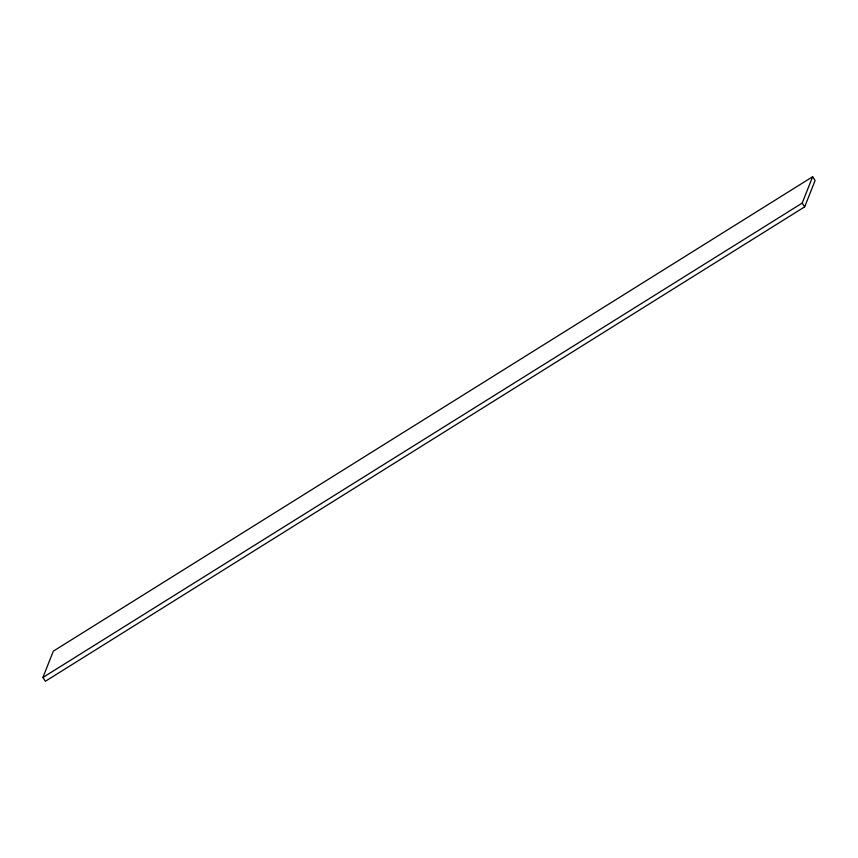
<?xml version="1.0" encoding="UTF-8"?>
<svg xmlns="http://www.w3.org/2000/svg" width="858" height="858" viewBox="0 0 858 858"><rect width="100%" height="100%" fill="white"/><g stroke="black" fill="none" stroke-linecap="round" stroke-linejoin="round"><path stroke-width="1.29" d="M42.9 677.488L53.325 651.158L812.633 176.737L815.1 180.512L804.675 206.842L45.367 681.263L42.9 677.488L802.209 203.078L812.633 176.737M802.209 203.078L804.675 206.842"/></g></svg>
